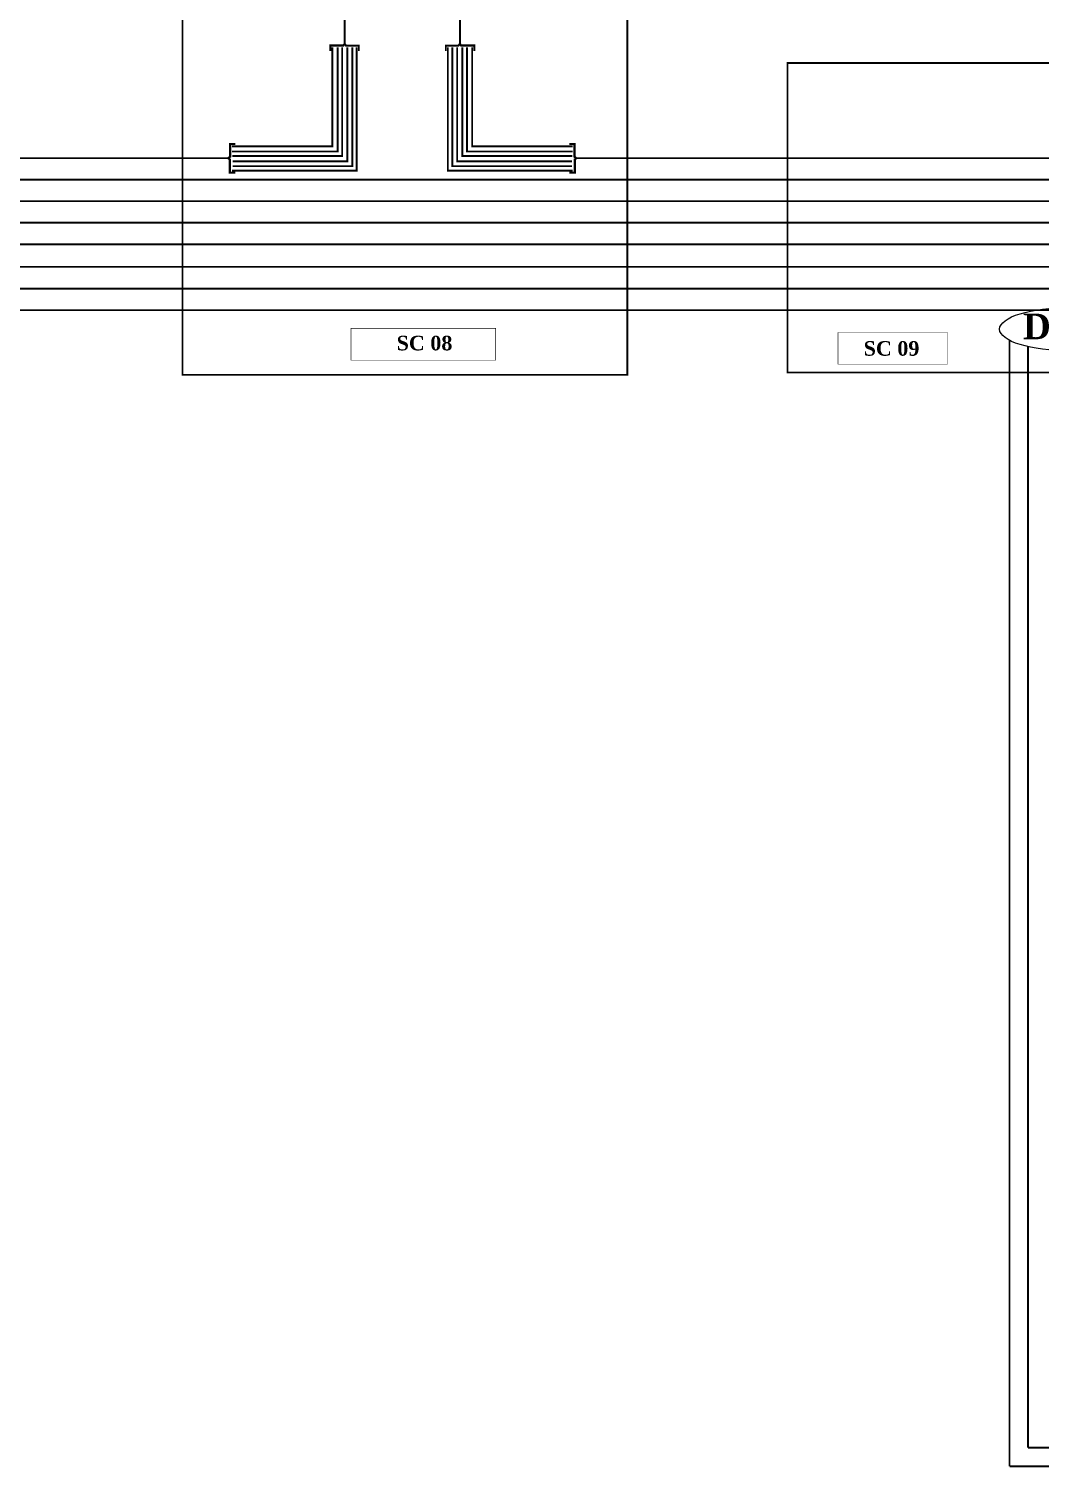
# Model space of a CAD drawing. Header units: millimetres. Extents: x 2546 to 121892, y 3367 to 58294.
# Drawn here: x 47192 to 55347, y 31411 to 43004 of the extents above; entities that cross this region are included whole.
import ezdxf

# ---------------------------------------------------------------- set-up
doc = ezdxf.new("R2010")
doc.units = ezdxf.units.MM
doc.layers.add('TAMPLATE', color=7, linetype='Continuous')
doc.styles.get("Standard").update_dxf_attribs({"font": 'timesbd.ttf'})

msp = doc.modelspace()

# ---------------------------------------------------------------- linework, layer by layer
at = {"color": 150}
for points in [[(49399, 45241, 15, 15, 0), (49739, 45241, 15, 15, 0), (49739, 42919, 0, 0, 0)], [(51008, 45241, 15, 15, 0), (50668, 45241, 15, 15, 0), (50668, 42919, 0, 0, 0)], [(48831, 42057, 15, 15, 0), (49640, 42057, 15, 15, 0), (49640, 42854, 0, 0, 0)], [(51576, 42057, 15, 15, 0), (50767, 42057, 15, 15, 0), (50767, 42854, 0, 0, 0)]]:
    msp.add_lwpolyline(points, format="xyseb", dxfattribs=at)
for points, const_width in [([(48431, 43462), (52017, 43462), (52017, 40215), (48431, 40215)], 15), ([(53309, 42728), (57404, 42728), (57404, 40234), (53309, 40234)], 15), ([(49789, 40589), (50957, 40589), (50957, 40333), (49789, 40333)], 5), ([(53717, 40556), (54599, 40556), (54599, 40301), (53717, 40301)], 5)]:
    msp.add_lwpolyline(points, close=True, dxfattribs=dict(const_width=const_width))
at = {"const_width": 15}
for points in [[(49853, 42829), (49853, 42869), (49750, 42869), (49739, 42885), (49739, 42919)], [(49853, 42825), (49853, 42866), (49750, 42866), (49739, 42882), (49739, 42915)], [(50554, 42829), (50554, 42869), (50656, 42869), (50668, 42885), (50668, 42919)], [(50554, 42825), (50554, 42866), (50656, 42866), (50668, 42882), (50668, 42915)], [(49739, 42885), (49729, 42871), (49623, 42871), (49623, 42828)], [(49739, 42882), (49729, 42868), (49623, 42868), (49623, 42825)], [(50668, 42885), (50677, 42871), (50784, 42871), (50784, 42828)], [(50668, 42882), (50677, 42868), (50784, 42868), (50784, 42825)], [(48854, 42075), (48813, 42075), (48813, 41972), (48797, 41961), (48764, 41961)], [(48857, 42075), (48817, 42075), (48817, 41972), (48801, 41961), (48768, 41961)], [(48797, 41961), (48811, 41951), (48811, 41845), (48854, 41845)], [(48801, 41961), (48815, 41951), (48815, 41845), (48858, 41845)], [(51606, 41961), (51592, 41951), (51592, 41845), (51549, 41845)], [(51550, 42075), (51590, 42075), (51590, 41972), (51606, 41961), (51639, 41961)], [(51609, 41961), (51595, 41951), (51595, 41845), (51552, 41845)], [(51553, 42075), (51593, 42075), (51593, 41972), (51609, 41961), (51643, 41961)]]:
    msp.add_lwpolyline(points, dxfattribs=at)
at = {"color": 30, "true_color": 0xf26722}
for points in [[(49682, 42854, 15, 15, 0), (49682, 42015, 15, 15, 0), (48831, 42015, 0, 0, 0)], [(50725, 42854, 15, 15, 0), (50725, 42015, 15, 15, 0), (51576, 42015, 0, 0, 0)]]:
    msp.add_lwpolyline(points, format="xyseb", dxfattribs=at)
at = {"color": 9}
for points in [[(48831, 41861, 15, 15, 0), (49836, 41861, 15, 15, 0), (49836, 42855, 0, 0, 0)], [(51576, 41861, 15, 15, 0), (50571, 41861, 15, 15, 0), (50571, 42855, 0, 0, 0)]]:
    msp.add_lwpolyline(points, format="xyseb", dxfattribs=at)
at = {"color": 82}
for points in [[(49719, 42854, 15, 15, 0), (49719, 41978, 15, 15, 0), (48834, 41978, 0, 0, 0)], [(50688, 42854, 15, 15, 0), (50688, 41978, 15, 15, 0), (51573, 41978, 0, 0, 0)], [(104743, 41085, 15, 15, 0), (37737, 41085, 15, 15, 0), (37737, 33644, 15, 15, 0), (30645, 33644, 0, 0, 0)]]:
    msp.add_lwpolyline(points, format="xyseb", dxfattribs=at)
at = {"color": 253}
for points in [[(49800, 42855, 15, 15, 0), (49800, 41897, 15, 15, 0), (48835, 41897, 0, 0, 0)], [(50607, 42855, 15, 15, 0), (50607, 41897, 15, 15, 0), (51572, 41897, 0, 0, 0)]]:
    msp.add_lwpolyline(points, format="xyseb", dxfattribs=at)
at = {"color": 22}
for points in [[(49761, 42855, 15, 15, 0), (49761, 41936, 15, 15, 0), (48835, 41936, 0, 0, 0)], [(50646, 42855, 15, 15, 0), (50646, 41936, 15, 15, 0), (51572, 41936, 0, 0, 0)], [(104743, 40736, 15, 15, 0), (38086, 40736, 15, 15, 0), (38086, 33295, 15, 15, 0), (30645, 33295, 0, 0, 0)]]:
    msp.add_lwpolyline(points, format="xyseb", dxfattribs=at)
at = {"color": 150, "const_width": 15}
for points in [[(48764, 41961), (45430, 41961)], [(56331, 41961), (51643, 41961)]]:
    msp.add_lwpolyline(points, dxfattribs=at)
at = {"color": 164}
msp.add_lwpolyline([(60403, 41788, 15, 15, 0), (37034, 41788, 15, 15, 0), (37034, 38847, 15, 15, 0), (37034, 34347, 15, 15, 0), (34972, 34347, 15, 15, 0), (30645, 34347, 0, 0, 0)], format="xyseb", dxfattribs=at)
at = {"color": 30, "true_color": 0xf8991e}
msp.add_lwpolyline([(104743, 41615, 15, 15, 0), (37207, 41615, 15, 15, 0), (37207, 34174, 15, 15, 0), (30645, 34174, 0, 0, 0)], format="xyseb", dxfattribs=at)
at = {"color": 1}
msp.add_lwpolyline([(104743, 41442, 15, 15, 0), (37380, 41442, 15, 15, 0), (37380, 34002, 15, 15, 0), (30645, 34002, 0, 0, 0)], format="xyseb", dxfattribs=at)
at = {"color": 85, "true_color": 0x58ba48}
msp.add_lwpolyline([(104743, 41266, 15, 15, 0), (37556, 41266, 15, 15, 0), (37556, 33825, 15, 15, 0), (30645, 33825, 0, 0, 0)], format="xyseb", dxfattribs=at)
at = {"color": 32, "true_color": 0xcd6928, "const_width": 15}
for points in [[(30645, 33468), (37913, 33468), (37913, 40909), (104743, 40909)], [(55248, 31568), (55248, 40442)], [(55248, 31568), (81468, 31568)]]:
    msp.add_lwpolyline(points, dxfattribs=at)
at = {"color": 22, "const_width": 15}
for points in [[(55099, 31418), (55099, 40493)], [(55099, 31418), (81618, 31418)]]:
    msp.add_lwpolyline(points, dxfattribs=at)
msp.add_ellipse((55583, 40583), major_axis=(-564, 0), ratio=0.311265)

# ---------------------------------------------------------------- texts
at = {"layer": 'TAMPLATE'}
for s, height, p in [('Dump', 206.5, (55207, 40502)), ('SC 08', 117.6, (50158, 40412)), ('SC 09', 117.6, (53923, 40369))]:
    msp.add_text(s, height=height, dxfattribs=at).set_placement(p)

doc.saveas('drawing.dxf')
